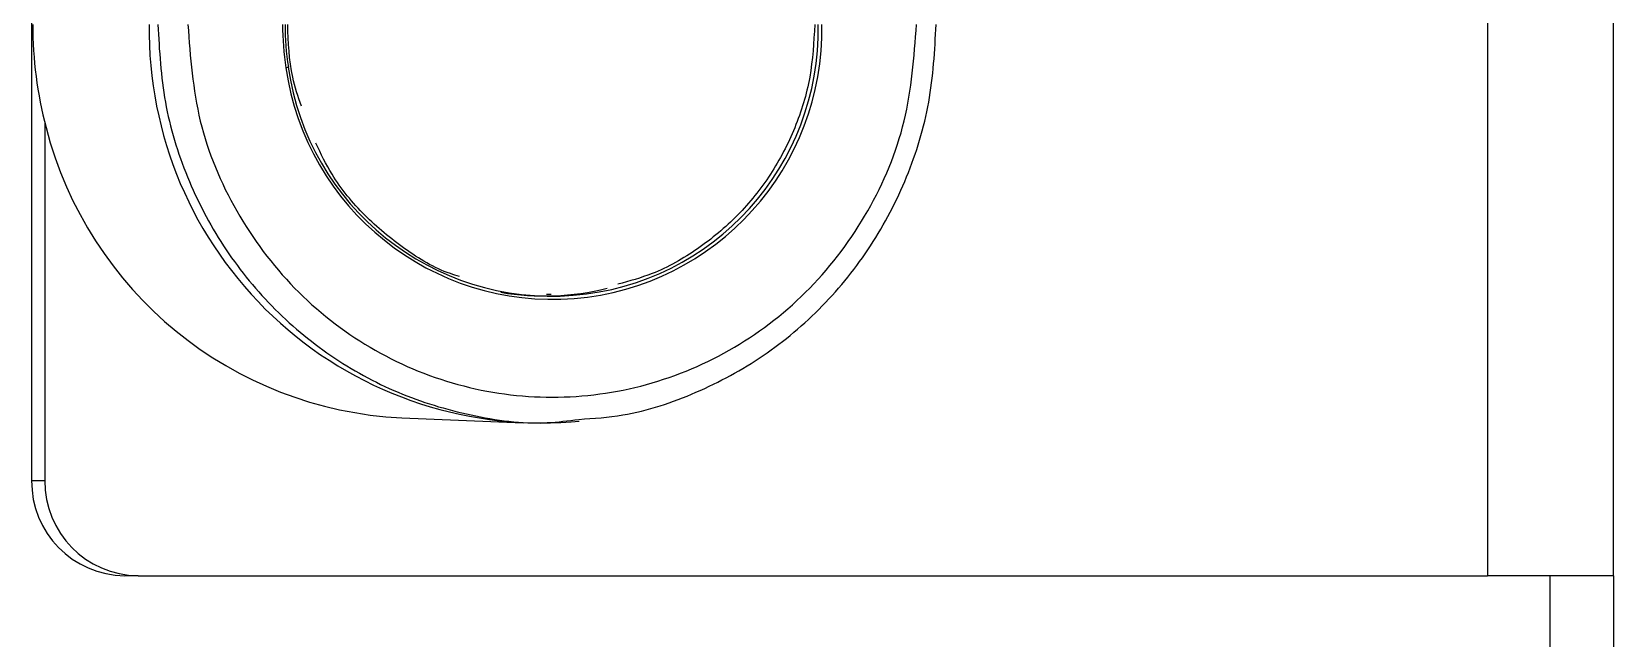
# Model space of a CAD drawing. Header units: millimetres. Extents: x 3916 to 10869, y 6515 to 11511.
# Drawn here: x 9451.87 to 9501.68, y 9493.82 to 9512.91 of the extents above; entities that cross this region are included whole.
import ezdxf

# ---------------------------------------------------------------- set-up
doc = ezdxf.new("R2010")
doc.units = ezdxf.units.MM
doc.header["$LTSCALE"] = 50

msp = doc.modelspace()

# ---------------------------------------------------------------- linework, layer by layer
at = {"color": 7, "linetype": 'Continuous', "lineweight": 25}
for p, q in [((9497.723, 9595.787), (9497.723, 9495.787)), ((9501.683, 9495.787), (9501.683, 9595.787)), ((9451.871, 9592.787), (9451.871, 9498.787)), ((9452.287, 9510.051), (9452.287, 9498.787)), ((9468.088, 9504.652), (9468.234, 9504.652)), ((9463.526, 9500.758), (9467.345, 9500.597)), ((9468.861, 9500.63), (9469.112, 9500.651)), ((9451.871, 9498.787), (9452.287, 9498.787)), ((9455.221, 9495.787), (9454.805, 9495.787)), ((9455.221, 9495.787), (9497.723, 9495.787)), ((9501.683, 9495.787), (9497.723, 9495.787)), ((9499.683, 9495.787), (9499.683, 9398.787)), ((9501.683, 9495.787), (9501.683, 9398.787))]:
    msp.add_line(p, q, dxfattribs=at)
at = {"color": 7, "linetype": 'Continuous', "lineweight": 25, "flags": 128}
msp.add_lwpolyline([(9459.954, 9511.792), (9459.956, 9511.792), (9459.954, 9511.791), (9459.948, 9511.789), (9459.939, 9511.787), (9459.927, 9511.785), (9459.913, 9511.782), (9459.896, 9511.779), (9459.878, 9511.776)], dxfattribs=at)
at = {"color": 7, "linetype": 'Continuous', "lineweight": 25}
for centre, radius, start, end in [((9464.554, 9513.136), 12.649, 179.9956, 194.8267), ((9467.942, 9512.965), 12.37, 179.205, 274.2616), ((9468.644, 9513.137), 8.871, 179.9991, 188.8209), ((9468.62, 9513.137), 8.769, 179.9991, 188.8209), ((9468.276, 9512.97), 8.482, 188.0905, 1.1263), ((9468.256, 9512.972), 8.385, 188.0905, 1.1263), ((9464.123, 9512.922), 12.179, 194.3721, 267.1871), ((9468.024, 9512.773), 8.18, 260.336, 283.9533), ((9454.838, 9498.754), 2.968, 179.3741, 269.3601), ((9455.254, 9498.754), 2.968, 179.3741, 269.3601)]:
    msp.add_arc(centre, radius, start, end, dxfattribs=at)
for points, knots in [([(9455.846, 9513.137), (9455.892, 9512.317), (9455.983, 9510.677), (9456.712, 9508.311), (9457.845, 9506.132), (9459.381, 9504.221), (9461.249, 9502.654), (9463.382, 9501.482), (9465.693, 9500.788), (9467.641, 9500.523), (9468.772, 9500.667), (9469.106, 9500.709)], [0, 0, 0, 0, 0.118767, 0.237524, 0.356281, 0.475041, 0.593801, 0.712559, 0.831325, 0.950089, 1, 1, 1, 1]), ([(9456.792, 9513.137), (9456.868, 9512.113), (9457.02, 9510.066), (9458.225, 9507.205), (9460.057, 9504.749), (9462.463, 9502.863), (9465.261, 9501.678), (9468.265, 9501.273), (9471.268, 9501.677), (9474.066, 9502.863), (9476.473, 9504.748), (9478.305, 9507.205), (9479.509, 9510.066), (9479.661, 9512.113), (9479.737, 9513.137)], [0, 0, 0, 0, 0.0833357, 0.1666647, 0.249997, 0.3333285, 0.4166622, 0.4999978, 0.5833319, 0.6666693, 0.7500028, 0.8333353, 0.9166671, 1, 1, 1, 1]), ([(9460.365, 9510.567), (9460.263, 9510.87), (9459.986, 9511.699), (9459.954, 9512.578), (9459.934, 9513.137)], [0, 0, 0, 0, 0.364874, 1, 1, 1, 1]), ([(9469.106, 9500.709), (9469.57, 9500.741), (9470.835, 9500.828), (9472.82, 9501.501), (9474.954, 9502.649), (9476.822, 9504.222), (9478.358, 9506.131), (9479.491, 9508.312), (9480.22, 9510.677), (9480.311, 9512.317), (9480.356, 9513.137)], [0, 0, 0, 0, 0.076486, 0.208421, 0.340357, 0.472286, 0.604214, 0.736143, 0.86807, 1, 1, 1, 1]), ([(9476.533, 9513.137), (9476.502, 9512.582), (9476.44, 9511.471), (9475.947, 9509.869), (9475.18, 9508.393), (9474.14, 9507.096), (9472.872, 9506.044), (9471.584, 9505.304), (9470.694, 9505.062), (9470.329, 9504.963)], [0, 0, 0, 0, 0.149384, 0.298767, 0.448151, 0.597534, 0.746918, 0.896302, 1, 1, 1, 1]), ([(9465.35, 9505.207), (9465.252, 9505.236), (9464.633, 9505.419), (9463.596, 9506.053), (9462.332, 9507.097), (9461.382, 9508.238), (9460.982, 9509.068), (9460.822, 9509.401)], [0, 0, 0, 0, 0.048752, 0.3081978, 0.5676436, 0.8270894, 1, 1, 1, 1])]:
    msp.add_open_spline(points, degree=3, knots=knots, dxfattribs=at)

doc.saveas('drawing.dxf')
